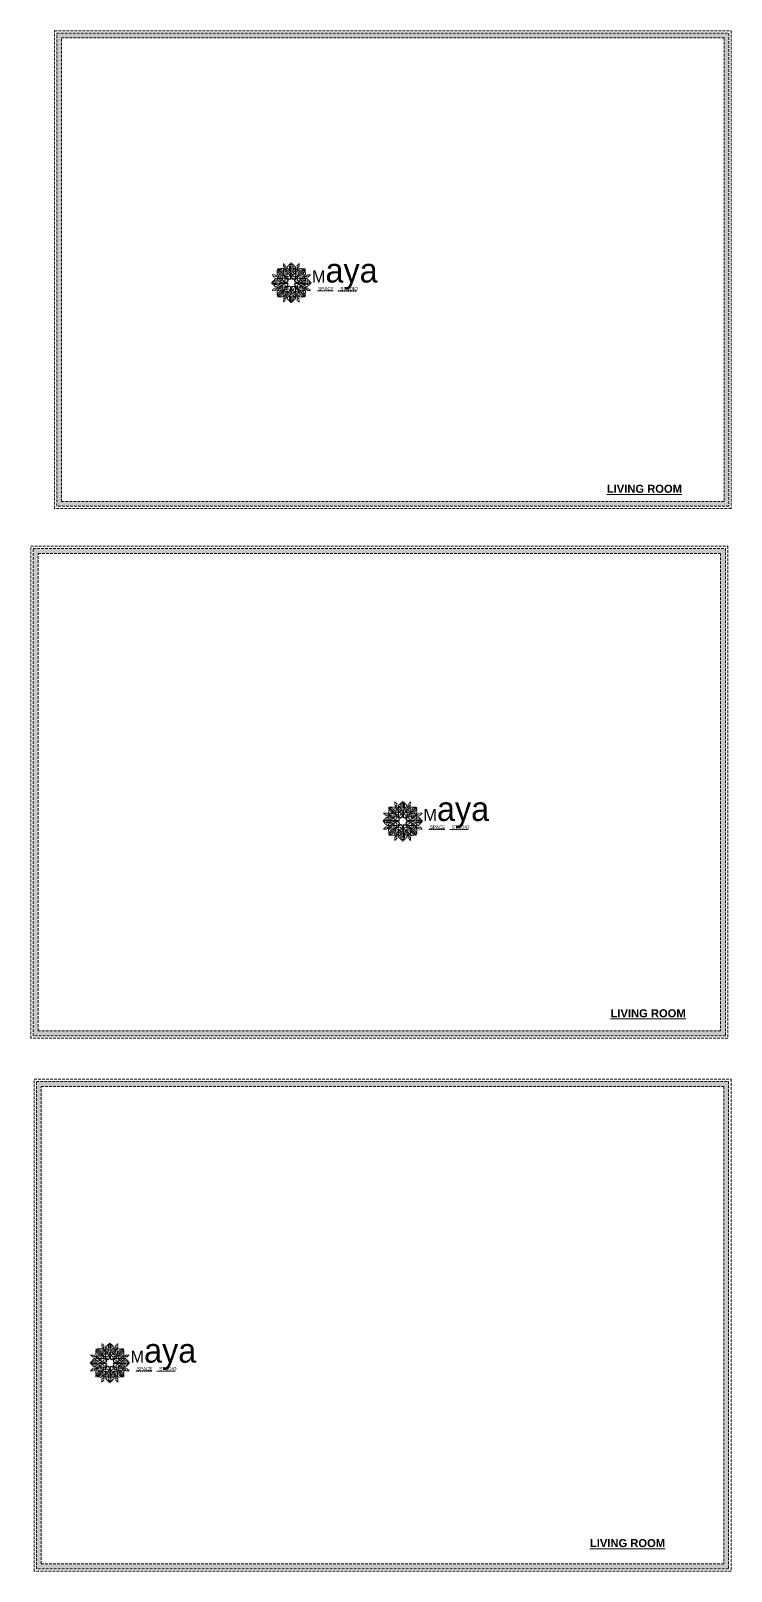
# Model space of a CAD drawing. Header units: millimetres. Extents: x 35877 to 3066687, y -650199 to -40525.
# Drawn here: x 145490 to 145753, y -179814 to -179236 of the extents above; entities that cross this region are included whole.
import ezdxf

# ---------------------------------------------------------------- set-up
doc = ezdxf.new("R2010")
doc.units = ezdxf.units.MM
doc.header["$MEASUREMENT"] = 0
doc.linetypes.add('DASHEDX2', pattern=[1.5, 1, -0.5])
doc.layers.add('DIM.', color=250, linetype='Continuous', lineweight=13)
doc.layers.add('Dimension', color=10, linetype='DASHEDX2', lineweight=20)
doc.styles.get("Standard").update_dxf_attribs({"font": 'arial.ttf', "height": 6})

# ---------------------------------------------------------------- blocks, each defined once
blk = doc.blocks.new('FSFSF')
at = {"color": 42, "lineweight": 5, "true_color": 0xe0ac11}
for p, q in [((28593.2, 131.5), (28593.5, 137.7)), ((28593.4, 135), (28594.6, 136.1)), ((28593.4, 135), (28597.6, 130.8)), ((28599.8, 138.1), (28593.5, 137.7)), ((28595.1, 136.7), (28594.5, 136.7)), ((28594.6, 136.1), (28594.6, 136.7)), ((28605.2, 125), (28594.6, 136.1)), ((28596.2, 137.9), (28595.1, 136.7)), ((28606.3, 126.1), (28595.1, 136.7)), ((28596.2, 137.9), (28600.5, 133.6)), ((28599.8, 138.1), (28608.6, 129.6)), ((28601, 130), (28599.8, 138.1)), ((28600, 143.5), (28600, 140.2)), ((28602.1, 141.4), (28600, 143.5)), ((28606.5, 133.8), (28600, 140.2)), ((28602.1, 141.4), (28602.1, 132)), ((28603.9, 139.7), (28608.6, 144.1)), ((28603.9, 126.6), (28603.9, 139.7)), ((28603.9, 139.7), (28608.6, 133)), ((28606.5, 133.8), (28604.7, 132)), ((28607.9, 142.2), (28606.6, 142.2)), ((28606.6, 142.2), (28606.6, 135.8)), ((28607.9, 142.2), (28608.6, 142.8)), ((28607.9, 142.2), (28607.9, 126.6)), ((28613.3, 139.7), (28608.6, 144.1)), ((28609.3, 142.2), (28608.6, 142.8)), ((28613.3, 139.7), (28608.6, 133)), ((28617.4, 138.1), (28608.6, 129.6)), ((28609.3, 142.2), (28609.3, 126.6)), ((28609.3, 142.2), (28610.6, 142.2)), ((28610.6, 142.2), (28610.6, 135.8)), ((28610.7, 133.8), (28617.1, 140.2)), ((28610.7, 133.8), (28612.4, 132)), ((28610.9, 126.1), (28622, 136.7)), ((28612, 125), (28622.6, 136.1)), ((28613.3, 126.6), (28613.3, 139.7)), ((28615, 141.4), (28617.1, 143.5)), ((28615, 141.4), (28615, 132)), ((28616.1, 130), (28617.4, 138.1)), ((28620.9, 137.9), (28616.7, 133.6)), ((28617.1, 143.5), (28617.1, 140.2)), ((28617.4, 138.1), (28623.6, 137.7)), ((28623.8, 135), (28619.6, 130.8)), ((28620.9, 137.9), (28622, 136.7)), ((28622, 136.7), (28622.6, 136.7)), ((28622.6, 136.1), (28622.6, 136.7)), ((28623.8, 135), (28622.6, 136.1)), ((28624, 131.5), (28623.6, 137.7)), ((28591.6, 127.4), (28587.2, 122.7)), ((28591.6, 117.9), (28587.2, 122.7)), ((28587.7, 131.2), (28591.1, 131.2)), ((28589.8, 129.1), (28587.7, 131.2)), ((28589, 123.3), (28588.4, 122.7)), ((28589, 122), (28588.4, 122.7)), ((28589, 123.3), (28589, 124.7)), ((28589, 124.7), (28595.4, 124.7)), ((28589, 123.3), (28604.7, 123.3)), ((28589, 122), (28604.7, 122)), ((28589, 122), (28589, 120.7)), ((28589, 120.7), (28595.4, 120.7)), ((28589.8, 129.1), (28599.3, 129.1)), ((28597.5, 124.8), (28591.1, 131.2)), ((28597.5, 120.5), (28591.1, 114.1)), ((28604.7, 127.4), (28591.6, 127.4)), ((28591.6, 127.4), (28598.2, 122.7)), ((28591.6, 117.9), (28598.2, 122.7)), ((28604.7, 117.9), (28591.6, 117.9)), ((28593.2, 131.5), (28601.7, 122.7)), ((28601.2, 130.2), (28593.2, 131.5)), ((28593.2, 113.9), (28601.7, 122.7)), ((28605.2, 120.4), (28594.6, 109.2)), ((28606.3, 119.1), (28595.1, 108.5)), ((28597.5, 124.8), (28599.3, 126.5)), ((28597.5, 120.5), (28599.3, 118.8)), ((28602.1, 125.4), (28598.2, 122.7)), ((28602.1, 119.9), (28598.2, 122.7)), ((28599.3, 126.5), (28599.3, 129.1)), ((28599.3, 118.8), (28599.3, 116.2)), ((28605.9, 129.2), (28601, 130)), ((28602.1, 125.4), (28601.2, 130.2)), ((28602.1, 119.9), (28601.2, 115.1)), ((28602.3, 123.3), (28601.7, 122.7)), ((28602.3, 122), (28601.7, 122.7)), ((28604.7, 132), (28602.1, 132)), ((28602.3, 123.3), (28603, 122.7)), ((28602.3, 122), (28603, 122.7)), ((28605.2, 125), (28603, 122.7)), ((28605.2, 120.4), (28603, 122.7)), ((28603.7, 126.5), (28603.7, 127.4)), ((28604.7, 126.5), (28603.7, 126.5)), ((28604.7, 118.8), (28603.7, 118.8)), ((28603.7, 118.8), (28603.7, 117.9)), ((28604.7, 127.6), (28603.9, 127.6)), ((28607.9, 126.6), (28603.9, 126.6)), ((28607.9, 118.6), (28603.9, 118.6)), ((28603.9, 118.6), (28603.9, 105.5)), ((28604.7, 117.7), (28603.9, 117.7)), ((28604.7, 126.6), (28604.7, 127.6)), ((28604.7, 123.3), (28604.7, 127.4)), ((28604.7, 122), (28604.7, 117.9)), ((28604.7, 118.6), (28604.7, 117.7)), ((28605.9, 129.2), (28608.6, 133)), ((28606.3, 126.1), (28608.6, 128.3)), ((28606.3, 119.1), (28608.6, 117)), ((28607.9, 128.9), (28608.6, 129.6)), ((28607.9, 128.9), (28608.6, 128.3)), ((28607.9, 103), (28607.9, 118.6)), ((28611.3, 129.2), (28608.6, 133)), ((28609.3, 128.9), (28608.6, 129.6)), ((28609.3, 128.9), (28608.6, 128.3)), ((28610.9, 126.1), (28608.6, 128.3)), ((28610.9, 119.1), (28608.6, 117)), ((28609.3, 126.6), (28613.3, 126.6)), ((28609.3, 118.6), (28613.3, 118.6)), ((28609.3, 103), (28609.3, 118.6)), ((28610.9, 119.1), (28622, 108.5)), ((28611.3, 129.2), (28616.1, 130)), ((28612, 125), (28614.2, 122.7)), ((28612, 120.4), (28614.2, 122.7)), ((28612, 120.4), (28622.6, 109.2)), ((28612.4, 132), (28615, 132)), ((28612.5, 126.6), (28612.5, 127.6)), ((28612.5, 127.6), (28613.3, 127.6)), ((28612.5, 123.3), (28612.5, 127.4)), ((28612.5, 127.4), (28625.6, 127.4)), ((28612.5, 126.5), (28613.5, 126.5)), ((28628.2, 123.3), (28612.5, 123.3)), ((28612.5, 122), (28612.5, 117.9)), ((28628.2, 122), (28612.5, 122)), ((28612.5, 118.8), (28613.5, 118.8)), ((28612.5, 118.6), (28612.5, 117.7)), ((28612.5, 117.9), (28625.6, 117.9)), ((28612.5, 117.7), (28613.3, 117.7)), ((28613.3, 118.6), (28613.3, 105.5)), ((28613.5, 126.5), (28613.5, 127.4)), ((28613.5, 118.8), (28613.5, 117.9)), ((28614.9, 123.3), (28614.2, 122.7)), ((28614.9, 122), (28614.2, 122.7)), ((28614.9, 123.3), (28615.5, 122.7)), ((28614.9, 122), (28615.5, 122.7)), ((28615.1, 125.4), (28615.9, 130.2)), ((28615.1, 125.4), (28619, 122.7)), ((28615.1, 119.9), (28619, 122.7)), ((28615.1, 119.9), (28615.9, 115.1)), ((28624, 131.5), (28615.5, 122.7)), ((28624, 113.9), (28615.5, 122.7)), ((28615.9, 130.2), (28624, 131.5)), ((28627.3, 129.1), (28617.9, 129.1)), ((28617.9, 126.5), (28617.9, 129.1)), ((28619.7, 124.8), (28617.9, 126.5)), ((28619.7, 120.5), (28617.9, 118.8)), ((28617.9, 118.8), (28617.9, 116.2)), ((28625.6, 127.4), (28619, 122.7)), ((28625.6, 117.9), (28619, 122.7)), ((28619.7, 124.8), (28626.1, 131.2)), ((28619.7, 120.5), (28626.1, 114.1)), ((28628.2, 124.7), (28621.8, 124.7)), ((28628.2, 120.7), (28621.8, 120.7)), ((28625.6, 127.4), (28630, 122.7)), ((28625.6, 117.9), (28630, 122.7)), ((28629.5, 131.2), (28626.1, 131.2)), ((28627.3, 129.1), (28629.5, 131.2)), ((28628.2, 123.3), (28628.2, 124.7)), ((28628.2, 123.3), (28628.8, 122.7)), ((28628.2, 122), (28628.8, 122.7)), ((28628.2, 122), (28628.2, 120.7)), ((28589.8, 116.2), (28587.7, 114.1)), ((28587.7, 114.1), (28591.1, 114.1)), ((28589.8, 116.2), (28599.3, 116.2)), ((28601.2, 115.1), (28593.2, 113.9)), ((28593.2, 113.9), (28593.5, 107.6)), ((28593.4, 110.3), (28597.6, 114.5)), ((28593.4, 110.3), (28594.6, 109.2)), ((28599.8, 107.2), (28593.5, 107.5)), ((28595.1, 108.5), (28594.5, 108.5)), ((28594.6, 109.2), (28594.6, 108.6)), ((28596.2, 107.4), (28595.1, 108.5)), ((28596.2, 107.4), (28600.5, 111.6)), ((28599.8, 107.2), (28608.6, 115.7)), ((28601, 115.2), (28599.8, 107.2)), ((28606.5, 111.5), (28600, 105.1)), ((28600, 101.7), (28600, 105.1)), ((28602.1, 103.8), (28600, 101.7)), ((28605.9, 116), (28601, 115.2)), ((28602.1, 103.8), (28602.1, 113.3)), ((28604.7, 113.3), (28602.1, 113.3)), ((28603.9, 105.5), (28608.6, 112.2)), ((28603.9, 105.5), (28608.6, 101.1)), ((28606.5, 111.5), (28604.7, 113.3)), ((28605.9, 116), (28608.6, 112.2)), ((28606.6, 103), (28606.6, 109.4)), ((28607.9, 103), (28606.6, 103)), ((28607.9, 116.3), (28608.6, 117)), ((28607.9, 116.3), (28608.6, 115.7)), ((28607.9, 103), (28608.6, 102.4)), ((28609.3, 116.3), (28608.6, 117)), ((28609.3, 116.3), (28608.6, 115.7)), ((28611.3, 116), (28608.6, 112.2)), ((28617.4, 107.2), (28608.6, 115.7)), ((28613.3, 105.5), (28608.6, 112.2)), ((28613.3, 105.5), (28608.6, 101.1)), ((28609.3, 103), (28608.6, 102.4)), ((28609.3, 103), (28610.6, 103)), ((28610.6, 103), (28610.6, 109.4)), ((28610.7, 111.5), (28612.4, 113.3)), ((28610.7, 111.5), (28617.1, 105.1)), ((28611.3, 116), (28616.1, 115.2)), ((28612.4, 113.3), (28615, 113.3)), ((28615, 103.8), (28615, 113.3)), ((28615, 103.8), (28617.1, 101.7)), ((28615.9, 115.1), (28624, 113.9)), ((28616.1, 115.2), (28617.4, 107.2)), ((28620.9, 107.4), (28616.7, 111.6)), ((28617.1, 101.7), (28617.1, 105.1)), ((28617.4, 107.2), (28623.6, 107.5)), ((28627.3, 116.2), (28617.9, 116.2)), ((28623.8, 110.3), (28619.6, 114.5)), ((28620.9, 107.4), (28622, 108.5)), ((28622, 108.5), (28622.6, 108.5)), ((28623.8, 110.3), (28622.6, 109.2)), ((28622.6, 109.2), (28622.6, 108.6)), ((28624, 113.9), (28623.6, 107.6)), ((28629.5, 114.1), (28626.1, 114.1)), ((28627.3, 116.2), (28629.5, 114.1))]:
    blk.add_line(p, q, dxfattribs=at)
blk = doc.blocks.new('hgwg')
at = {"layer": 'Dimension', "true_color": 0xd39e00}
h = blk.add_hatch(color=42, dxfattribs=at)
h.dxf.hatch_style = 1
h.paths.add_polyline_path([(27505.7, 45.1), (27494.3, 45.1), (27494.3, 44.9), (27505.7, 44.9)])
h = blk.add_hatch(color=42, dxfattribs=at)
h.dxf.hatch_style = 1
h.paths.add_polyline_path([(27523.3, 44.9), (27509.7, 44.9), (27509.7, 44.8), (27523.3, 44.8)])
at = {"layer": 'Dimension', "color": 42, "true_color": 0xd39e00}
for p, q in [((27494.3, 45.1), (27505.7, 45.1)), ((27494.3, 44.9), (27494.3, 45.1)), ((27494.3, 44.9), (27505.7, 44.9)), ((27505.7, 45.1), (27505.7, 44.9)), ((27509.7, 44.9), (27523.3, 44.9)), ((27509.7, 44.9), (27509.7, 44.8)), ((27509.7, 44.8), (27523.3, 44.8)), ((27523.3, 44.8), (27523.3, 44.9))]:
    blk.add_line(p, q, dxfattribs=at)
at = {"layer": 'Dimension', "color": 42, "true_color": 0xd39e00, "attachment_point": 1}
for s, width, insert, char_height in [('{\\fCinzel|b0|i0|c0|p2;\\H1.5x;M\\fAmsterdam One|b0|i0|c0|p2;\\H2x;aya}', 85.328, (27490.2, 69.2), 6), ('{\\fCinzel|b0|i0|c0|p0;SPACE     STUDIO}', 66.129, (27494.8, 47.9), 2.5)]:
    blk.add_mtext_dynamic_manual_height_columns(s, width=width, gutter_width=30, heights=[0], dxfattribs=dict(at, insert=insert, char_height=char_height))

msp = doc.modelspace()

# ---------------------------------------------------------------- hatches: boundary and pattern name
at = {"layer": 'Dimension', "true_color": 0xd39e00, "transparency": 33554687}
h = msp.add_hatch(color=42, dxfattribs=at)
h.paths.add_polyline_path([(145500.1971, -179237.3384), (145500.1971, -179414.7059), (145752.1842, -179414.7059), (145752.1842, -179237.3384)])
h.paths.add_polyline_path([(145501.9656, -179239.1069), (145750.4157, -179239.1069), (145750.4157, -179412.9374), (145501.9656, -179412.9374)], flags=16)
h = msp.add_hatch(color=42, dxfattribs=at)
h.paths.add_polyline_path([(145491.3564, -179430.5608), (145491.3564, -179613.2549), (145750.9111, -179613.2549), (145750.9111, -179430.5608)])
h.paths.add_polyline_path([(145493.1781, -179432.3824), (145749.0895, -179432.3824), (145749.0895, -179611.4333), (145493.1781, -179611.4333)], flags=16)
h = msp.add_hatch(color=42, dxfattribs=at)
h.paths.add_polyline_path([(145492.5578, -179630.3943), (145492.5578, -179813.0885), (145752.1124, -179813.0885), (145752.1124, -179630.3943)])
h.paths.add_polyline_path([(145494.3794, -179632.2159), (145750.2908, -179632.2159), (145750.2908, -179811.2668), (145494.3794, -179811.2668)], flags=16)

# ---------------------------------------------------------------- linework, layer by layer
at = {"layer": 'Dimension', "color": 42, "true_color": 0xd39e00, "transparency": 33554687, "elevation": 5.5414}
for points in [[(145499.3128, -179236.4541), (145753.0684, -179236.4541), (145753.0684, -179415.5901), (145499.3128, -179415.5901)], [(145500.1971, -179237.3384), (145752.1842, -179237.3384), (145752.1842, -179414.7059), (145500.1971, -179414.7059)], [(145501.9656, -179239.1069), (145750.4157, -179239.1069), (145750.4157, -179412.9374), (145501.9656, -179412.9374)], [(145490.4456, -179429.6499), (145751.8219, -179429.6499), (145751.8219, -179614.1657), (145490.4456, -179614.1657)], [(145491.3564, -179430.5608), (145750.9111, -179430.5608), (145750.9111, -179613.2549), (145491.3564, -179613.2549)], [(145493.1781, -179432.3824), (145749.0895, -179432.3824), (145749.0895, -179611.4333), (145493.1781, -179611.4333)], [(145491.647, -179629.4835), (145753.0232, -179629.4835), (145753.0232, -179813.9993), (145491.647, -179813.9993)], [(145492.5578, -179630.3943), (145752.1124, -179630.3943), (145752.1124, -179813.0885), (145492.5578, -179813.0885)], [(145494.3794, -179632.2159), (145750.2908, -179632.2159), (145750.2908, -179811.2668), (145494.3794, -179811.2668)]]:
    msp.add_lwpolyline(points, close=True, dxfattribs=at)

# ---------------------------------------------------------------- block references
at = {"layer": 'Dimension', "color": 42, "true_color": 0xd39e00, "transparency": 33554687}
for name, p, xscale, yscale, zscale in [('FSFSF', (135704.2006, -179373.2848, 5.5414), 0.3454875929288876, 0.3454875929288876, 0.3454875929288876), ('hgwg', (131735.7567, -179356.6393), 0.5041842940670392, 0.5041842940670392, 0.5041842940670392), ('FSFSF', (135746.008, -179575.1712, 5.5414), 0.3454875929288876, 0.3454875929288876, 0.3454875929288876), ('hgwg', (131777.5641, -179558.5256), 0.5041842940670392, 0.5041842940670392, 0.5041842940670392), ('FSFSF', (135636.1755, -179778.2729, 5.5414), 0.3454875929288876, 0.3454875929288876, 0.3454875929288876), ('hgwg', (131667.7316, -179761.6274), 0.5041842940670392, 0.5041842940670392, 0.5041842940670392)]:
    msp.add_blockref(name, p, dxfattribs=dict(at, xscale=xscale, yscale=yscale, zscale=zscale))

# ---------------------------------------------------------------- texts
at = {"layer": 'DIM.', "color": 18, "true_color": 0x000000, "transparency": 33554687, "char_height": 3, "attachment_point": 1}
for insert in [(145706.4421, -179406.657, 5.6744), (145707.8374, -179603.3149), (145700.1069, -179801.9624, -5.5414)]:
    msp.add_mtext_dynamic_manual_height_columns('{\\fArial|b1|i0|c0|p34;\\LLIVING ROOM}', width=111.558836, gutter_width=1, heights=[0], dxfattribs=dict(at, insert=insert))

doc.saveas('drawing.dxf')
